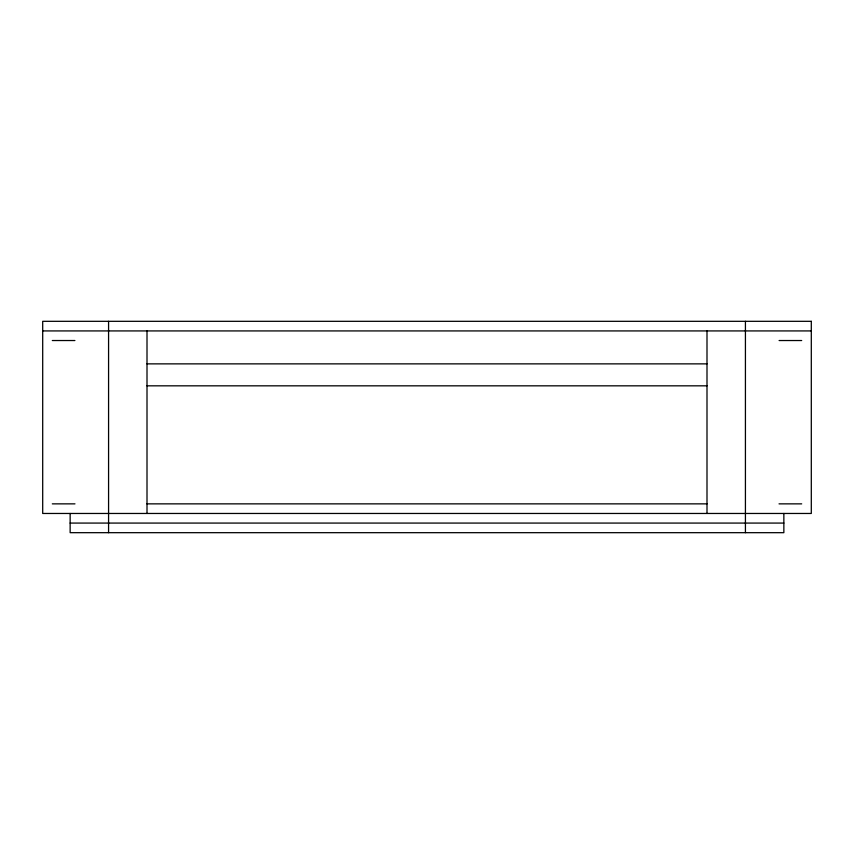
<?xml version="1.0" encoding="UTF-8"?>
<svg xmlns="http://www.w3.org/2000/svg" width="854" height="854" viewBox="0 0 854 854"><rect width="100%" height="100%" fill="white"/><g stroke="black" fill="none" stroke-linecap="round" stroke-linejoin="round"><path stroke-width="1.28" d="M42.7 330.925L811.3 330.925M52.307 340.532L74.906 340.532M779.094 340.532L801.692 340.532M147.005 363.868L706.995 363.868M147.005 385.827L706.995 385.827M52.307 503.86L74.971 503.86M146.984 503.86L707.016 503.86M779.029 503.86L801.692 503.86M70.145 523.075L783.855 523.075M783.855 513.467L783.855 532.682L70.145 532.682L70.145 513.467M745.425 321.317L745.425 532.682M706.995 330.925L706.995 513.467M147.005 330.925L147.005 513.467M108.575 321.317L108.575 532.682M811.3 321.317L42.7 321.317L42.7 513.467L811.3 513.467L811.3 321.317"/></g></svg>
